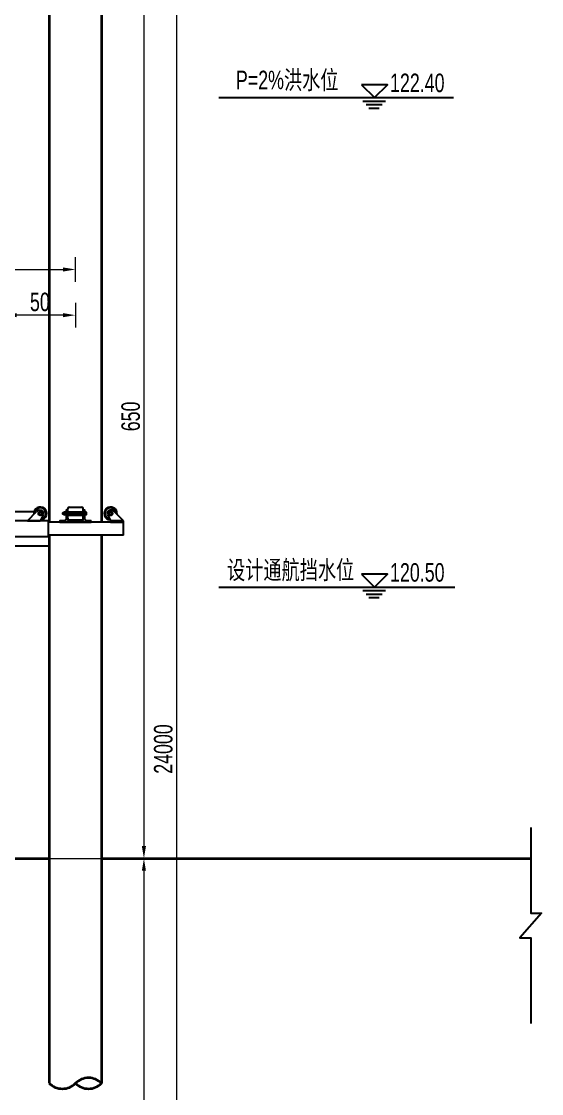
# Model space of a CAD drawing. Extents: x 104235 to 112395, y 52637 to 53451.
# Drawn here: x 112172.9 to 112257.2, y 53186.5 to 53360.4 of the extents above; entities that cross this region are included whole.
import ezdxf
from ezdxf.enums import TextEntityAlignment as Align

# ---------------------------------------------------------------- set-up
doc = ezdxf.new("R2010")
doc.units = 0
doc.header["$LTSCALE"] = 1000
doc.header["$PDMODE"] = 1
doc.linetypes.add('CENTER', pattern=[2, 1.25, -0.25, 0.25, -0.25])
doc.linetypes.add('DASHED', pattern=[19.05, 12.7, -6.35])
for name, color, linetype, lineweight in [('01-细实线', 3, 'Continuous', 25), ('02-标注', 3, 'Continuous', 25), ('03-中粗线', 1, 'Continuous', 35), ('06-虚线', 4, 'DASHED', 35), ('07-文字', 7, 'Continuous', 0), ('screw', 33, 'Continuous', 13)]:
    doc.layers.add(name, color=color, linetype=linetype, lineweight=lineweight)
doc.layers.add('断面标高标注', color=3, linetype='Continuous')
doc.styles.add('3.0号字-阿文', font='win7仿宋_GB2312.ttf', dxfattribs={"width": 0.72})
doc.dimstyles.new('1：50阿文', dxfattribs={"dimtxt": 3, "dimasz": 2, "dimexe": 2, "dimexo": 0, "dimtad": 1, "dimdec": 0, "dimlfac": 5, "dimzin": 0, "dimdsep": 46, "dimtxsty": '3.0号字-阿文', "dimcen": 2, "dimclrd": 3, "dimclre": 3, "dimclrt": 3, "dimadec": 0, "dimazin": 0, "dimtfac": 1, "dimtdec": 0, "dimtmove": 1, "dimatfit": 3, "dimfxl": 2, "dimfxlon": 1, "dimtolj": 1, "dimtzin": 0, "dimlwd": 18, "dimlwe": 18, "dimarcsym": 0})

# ---------------------------------------------------------------- blocks, each defined once
blk = doc.blocks.new('*D179')
at = {"layer": '02-标注', "color": 3, "linetype": 'Continuous', "lineweight": 18}
for p, q in [((112190.79, 53367.99), (112194.79, 53367.99)), ((112192.79, 53365.99), (112192.79, 53226.59)), ((112190.79, 53224.59), (112194.79, 53224.59))]:
    blk.add_line(p, q, dxfattribs=at)
at = {"layer": '02-标注', "color": 3}
for points in [[(112192.46, 53365.99), (112193.12, 53365.99), (112192.79, 53367.99)], [(112192.46, 53226.59), (112193.12, 53226.59), (112192.79, 53224.59)]]:
    blk.add_solid(points, dxfattribs=at)
at = {"layer": 'Defpoints', "color": 0}
for p in [(112185.94, 53367.99), (112185.94, 53224.59), (112192.79, 53224.59)]:
    blk.add_point(p, dxfattribs=at)
at = {"layer": '02-标注', "color": 3, "insert": (112190.66, 53296.29), "char_height": 3, "attachment_point": 5, "rotation": 90, "style": '3.0号字-阿文'}
blk.add_mtext('\\A1;650', dxfattribs=at)
blk = doc.blocks.new('*D180')
at = {"layer": '02-标注', "color": 3, "linetype": 'Continuous', "lineweight": 18}
for p, q in [((112190.79, 53224.59), (112194.79, 53224.59)), ((112192.79, 53222.59), (112192.79, 53118.68)), ((112190.79, 53116.68), (112194.79, 53116.68))]:
    blk.add_line(p, q, dxfattribs=at)
at = {"layer": '02-标注', "color": 3}
for points in [[(112192.46, 53222.59), (112193.12, 53222.59), (112192.79, 53224.59)], [(112192.46, 53118.68), (112193.12, 53118.68), (112192.79, 53116.68)]]:
    blk.add_solid(points, dxfattribs=at)
at = {"layer": 'Defpoints', "color": 0}
for p in [(112185.94, 53224.59), (112185.94, 53116.68), (112192.79, 53116.68)]:
    blk.add_point(p, dxfattribs=at)
at = {"layer": '02-标注', "color": 3, "insert": (112190.66, 53170.64), "char_height": 3, "attachment_point": 5, "rotation": 90, "style": '3.0号字-阿文'}
blk.add_mtext('\\A1;1750', dxfattribs=at)
blk = doc.blocks.new('*D181')
at = {"layer": '02-标注', "color": 3, "linetype": 'Continuous', "lineweight": 18}
for p, q in [((112196.06, 53367.99), (112200.06, 53367.99)), ((112198.06, 53365.99), (112198.06, 53118.68)), ((112196.06, 53116.68), (112200.06, 53116.68))]:
    blk.add_line(p, q, dxfattribs=at)
at = {"layer": '02-标注', "color": 3}
for points in [[(112197.73, 53365.99), (112198.4, 53365.99), (112198.06, 53367.99)], [(112197.73, 53118.68), (112198.4, 53118.68), (112198.06, 53116.68)]]:
    blk.add_solid(points, dxfattribs=at)
at = {"layer": 'Defpoints', "color": 0}
for p in [(112185.94, 53367.99), (112185.94, 53116.68), (112198.06, 53116.68)]:
    blk.add_point(p, dxfattribs=at)
at = {"layer": '02-标注', "color": 3, "insert": (112195.94, 53242.34), "char_height": 3, "attachment_point": 5, "rotation": 90, "style": '3.0号字-阿文'}
blk.add_mtext('\\A1;24000', dxfattribs=at)
blk = doc.blocks.new('*D183')
at = {"layer": '02-标注', "color": 3, "linetype": 'Continuous', "lineweight": 18}
for p, q in [((112170.17, 53312.71), (112170.17, 53314.71)), ((112181.7, 53314.71), (112181.7, 53310.71)), ((112179.7, 53312.71), (112172.17, 53312.71))]:
    blk.add_line(p, q, dxfattribs=at)
at = {"layer": '02-标注', "color": 3}
for points in [[(112172.17, 53313.04), (112172.17, 53312.38), (112170.17, 53312.71)], [(112179.7, 53313.04), (112179.7, 53312.38), (112181.7, 53312.71)]]:
    blk.add_solid(points, dxfattribs=at)
at = {"layer": 'Defpoints', "color": 0}
for p in [(112181.7, 53357.99), (112170.17, 53312.71), (112170.17, 53312.71)]:
    blk.add_point(p, dxfattribs=at)
at = {"layer": '02-标注', "color": 3, "insert": (112175.93, 53314.84), "char_height": 3, "attachment_point": 5, "style": '3.0号字-阿文'}
blk.add_mtext('\\A1;50', dxfattribs=at)
blk = doc.blocks.new('*D193')
at = {"layer": '02-标注', "color": 3, "linetype": 'Continuous', "lineweight": 18}
for p, q in [((112088.64, 53318.12), (112088.64, 53322.12)), ((112181.7, 53318.12), (112181.7, 53322.12)), ((112090.64, 53320.12), (112179.7, 53320.12))]:
    blk.add_line(p, q, dxfattribs=at)
at = {"layer": '02-标注', "color": 3}
for points in [[(112090.64, 53320.45), (112090.64, 53319.79), (112088.64, 53320.12)], [(112179.7, 53320.45), (112179.7, 53319.79), (112181.7, 53320.12)]]:
    blk.add_solid(points, dxfattribs=at)
at = {"layer": 'Defpoints', "color": 0}
for p in [(112181.7, 53320.12), (112088.64, 53116.68), (112181.7, 53116.68)]:
    blk.add_point(p, dxfattribs=at)
at = {"layer": '02-标注', "color": 3, "insert": (112135.17, 53322.47), "char_height": 3, "attachment_point": 5, "style": '3.0号字-阿文'}
blk.add_mtext('\\A1;450/300', dxfattribs=at)

msp = doc.modelspace()

# ---------------------------------------------------------------- linework, layer by layer
at = {"layer": '01-细实线', "color": 0}
for p, q in [((112173.91, 53279.37, 283284.03), (112175.45, 53280.91, 283284.03)), ((112175.71, 53280.54, 283284.03), (112175.85, 53280.79, 283284.03)), ((112175.85, 53280.29, 283284.03), (112175.71, 53280.54, 283284.03)), ((112175.82, 53281.07, 283284.03), (112176.11, 53281.07, 283284.03)), ((112175.85, 53280.79, 283284.03), (112176.14, 53280.79, 283284.03)), ((112176.14, 53280.79, 283284.03), (112176.29, 53280.54, 283284.03)), ((112176.29, 53280.54, 283284.03), (112176.14, 53280.29, 283284.03)), ((112176.43, 53280.85, 283284.03), (112176.29, 53280.99, 283284.03)), ((112180.17, 53281.04, 283284.03), (112180.17, 53279.63, 283284.03)), ((112180.17, 53280.73, 283284.03), (112180.4, 53280.73, 283284.03)), ((112180.38, 53281.07, 283284.03), (112180.19, 53281.07, 283284.03)), ((112180.4, 53279.63, 283284.03), (112180.4, 53281.04, 283284.03)), ((112180.45, 53279.76, 283284.03), (112180.45, 53281.33, 283284.03)), ((112180.45, 53280.81, 283284.03), (112182.94, 53280.81, 283284.03)), ((112180.45, 53280.73, 283284.03), (112182.94, 53280.73, 283284.03)), ((112180.72, 53281.59, 283284.03), (112182.68, 53281.59, 283284.03)), ((112182.94, 53279.76, 283284.03), (112182.94, 53281.33, 283284.03)), ((112182.99, 53281.04, 283284.03), (112182.99, 53279.63, 283284.03)), ((112182.99, 53280.73, 283284.03), (112183.23, 53280.73, 283284.03)), ((112183.2, 53281.07, 283284.03), (112183.02, 53281.07, 283284.03)), ((112183.23, 53279.63, 283284.03), (112183.23, 53281.04, 283284.03)), ((112186.96, 53280.85, 283284.03), (112187.1, 53280.99, 283284.03)), ((112187.25, 53280.79, 283284.03), (112187.11, 53280.54, 283284.03)), ((112187.11, 53280.54, 283284.03), (112187.25, 53280.29, 283284.03)), ((112187.54, 53280.79, 283284.03), (112187.25, 53280.79, 283284.03)), ((112187.57, 53281.07, 283284.03), (112187.29, 53281.07, 283284.03)), ((112187.68, 53280.54, 283284.03), (112187.54, 53280.79, 283284.03)), ((112187.54, 53280.29, 283284.03), (112187.68, 53280.54, 283284.03)), ((112189.49, 53279.37, 283284.03), (112187.94, 53280.91, 283284.03)), ((112177.3, 53279.37, 283292.16), (112170.59, 53279.37, 283284.03)), ((112173.91, 53279.37, 283284.03), (112176, 53279.37, 283284.03)), ((112173.91, 53279.37, 283284.03), (112176, 53279.37, 283284.03)), ((112176.14, 53280.29, 283284.03), (112175.85, 53280.29, 283284.03)), ((112176.5, 53280.4, 283284.03), (112176, 53279.37, 283284.03)), ((112177.3, 53276.75, 283292.16), (112177.3, 53279.37, 283292.16)), ((112187.39, 53279.11, 283284.03), (112177.3, 53279.11, 283284.03)), ((112179.17, 53279.34, 283284.03), (112179.17, 53279.13, 283284.03)), ((112179.91, 53279.37, 283284.03), (112179.2, 53279.37, 283284.03)), ((112179.2, 53279.11, 283284.03), (112184.19, 53279.11, 283284.03)), ((112180.17, 53280.36, 283284.03), (112180.4, 53280.36, 283284.03)), ((112180.45, 53280.36, 283284.03), (112182.94, 53280.36, 283284.03)), ((112180.45, 53280.28, 283284.03), (112182.94, 53280.28, 283284.03)), ((112182.73, 53279.37, 283284.03), (112180.66, 53279.37, 283284.03)), ((112180.72, 53279.5, 283284.03), (112182.68, 53279.5, 283284.03)), ((112182.99, 53280.36, 283284.03), (112183.23, 53280.36, 283284.03)), ((112184.19, 53279.37, 283284.03), (112183.49, 53279.37, 283284.03)), ((112184.22, 53279.13, 283284.03), (112184.22, 53279.34, 283284.03)), ((112186.89, 53280.4, 283284.03), (112187.39, 53279.37, 283284.03)), ((112187.25, 53280.29, 283284.03), (112187.54, 53280.29, 283284.03)), ((112189.49, 53279.37, 283284.03), (112187.39, 53279.37, 283284.03)), ((112187.39, 53279.37, 283284.03), (112187.39, 53279.11, 283284.03)), ((112189.49, 53279.11, 283284.03), (112187.39, 53279.11, 283284.03)), ((112187.39, 53279.11, 283284.03), (112189.49, 53279.11, 283284.03)), ((112189.49, 53279.11, 283284.03), (112189.49, 53279.37, 283284.03)), ((112189.49, 53277.02, 283284.03), (112189.49, 53279.11, 283284.03)), ((112189.49, 53277.02, 283284.03), (112177.3, 53277.02, 283284.03)), ((112177.3, 53276.75, 283292.16), (112170.59, 53276.75, 283284.03))]:
    msp.add_line(p, q, dxfattribs=at)
at = {"layer": '01-细实线', "elevation": 283284.03, "flags": 128}
for points in [[(112228.26, 53347.43), (112231.93, 53347.43)], [(112228.79, 53346.87), (112231.4, 53346.87)], [(112229.25, 53346.31), (112230.94, 53346.31)], [(112228.26, 53268.03), (112231.93, 53268.03)], [(112228.79, 53267.47), (112231.4, 53267.47)], [(112229.25, 53266.91), (112230.94, 53266.91)]]:
    msp.add_lwpolyline(points, dxfattribs=at)
at = {"layer": '01-细实线', "elevation": 283284.03}
for points in [[(112174.98, 53280.79), (112170.59, 53280.79), (112170.59, 53275.31), (112177.45, 53275.31)], [(112255.48, 53229.59), (112255.48, 53215.7), (112257.23, 53215.7), (112253.73, 53211.7), (112255.48, 53211.7), (112255.48, 53197.82)]]:
    msp.add_lwpolyline(points, dxfattribs=at)
at = {"layer": '01-细实线', "color": 0}
for centre, radius in [((112176, 53280.54, 283284.03), 0.314), ((112176, 53280.54, 283284.03), 0.209), ((112187.39, 53280.54, 283284.03), 0.314), ((112187.39, 53280.54, 283284.03), 0.209)]:
    msp.add_circle(centre, radius, dxfattribs=at)
for centre, radius, start, end in [((112176, 53280.54, 283284.03), 1.05, 273.3955, 186.5025), ((112176, 53280.54, 283284.03), 0.915, 278.1219, 179.6506), ((112175.82, 53280.54, 283284.03), 0.523, 90, 135), ((112176.11, 53280.81, 283284.03), 0.261, 45, 90), ((112176.15, 53280.58, 283284.03), 0.392, 334, 45), ((112180.19, 53281.04, 283284.03), 0.0261, 90, 180), ((112180.38, 53281.04, 283284.03), 0.0261, 0, 90), ((112180.72, 53281.33, 283284.03), 0.261, 90, 180), ((112182.68, 53281.33, 283284.03), 0.261, 0, 90), ((112183.02, 53281.04, 283284.03), 0.0261, 90, 180), ((112183.2, 53281.04, 283284.03), 0.0261, 0, 90), ((112187.39, 53280.54, 283284.03), 1.05, 353.4975, 266.6045), ((112187.39, 53280.54, 283284.03), 0.915, 0.3494, 261.8781), ((112187.24, 53280.58, 283284.03), 0.392, 135, 206), ((112187.29, 53280.81, 283284.03), 0.261, 90, 135), ((112187.57, 53280.54, 283284.03), 0.523, 45, 90), ((112179.2, 53279.34, 283284.03), 0.0261, 90, 180), ((112179.2, 53279.13, 283284.03), 0.0261, 180, 270), ((112179.91, 53279.63, 283284.03), 0.261, 270, 0), ((112180.66, 53279.63, 283284.03), 0.261, 180, 270), ((112180.72, 53279.76, 283284.03), 0.261, 180, 270), ((112182.68, 53279.76, 283284.03), 0.261, 270, 0), ((112182.73, 53279.63, 283284.03), 0.261, 270, 0), ((112183.49, 53279.63, 283284.03), 0.261, 180, 270), ((112184.19, 53279.34, 283284.03), 0.0261, 0, 90), ((112184.19, 53279.13, 283284.03), 0.0261, 270, 0)]:
    msp.add_arc(centre, radius, start, end, dxfattribs=at)
at = {"layer": '03-中粗线'}
for p, q in [((112177.43, 53367.99, 283284.03), (112177.43, 53279.11, 283284.03)), ((112185.94, 53367.99, 283284.03), (112185.94, 53279.11, 283284.03)), ((112177.45, 53277.02, 283284.03), (112177.45, 53188.12, 283284.03)), ((112185.94, 53277.02, 283284.03), (112185.94, 53188.12, 283284.03))]:
    msp.add_line(p, q, dxfattribs=at)
at = {"layer": '03-中粗线', "elevation": 283284.03, "flags": 128}
for points in [[(112092.89, 53224.59), (112177.45, 53224.59)], [(112185.94, 53224.59), (112255.48, 53224.59)]]:
    msp.add_lwpolyline(points, dxfattribs=at)
at = {"layer": '03-中粗线', "elevation": 283284.03}
msp.add_lwpolyline([(112177.45, 53188.12, 0.414214), (112181.7, 53188.12, 0.414214), (112185.94, 53188.12, 0.414214), (112181.7, 53188.12)], format="xyb", dxfattribs=at)
at = {"layer": '06-虚线', "lineweight": 18, "ltscale": 0.3, "elevation": 283284.03, "flags": 128}
msp.add_lwpolyline([(112177.45, 53224.59), (112185.94, 53224.59)], dxfattribs=at)
at = {"layer": 'screw', "color": 0}
for p, q in [((112179.62, 53280.67, 283284.03), (112179.64, 53280.7, 283284.03)), ((112179.62, 53280.41, 283284.03), (112179.62, 53280.67, 283284.03)), ((112179.8, 53280.7, 283284.03), (112179.64, 53280.7, 283284.03)), ((112179.64, 53280.7, 283284.03), (112179.64, 53280.39, 283284.03)), ((112179.8, 53280.33, 283284.03), (112179.8, 53280.76, 283284.03)), ((112180.11, 53280.86, 283284.03), (112180.11, 53280.23, 283284.03)), ((112180.17, 53280.23, 283284.03), (112180.17, 53280.86, 283284.03)), ((112179.8, 53280.39, 283284.03), (112179.64, 53280.39, 283284.03))]:
    msp.add_line(p, q, dxfattribs=at)
at = {"layer": 'screw', "color": 0, "linetype": 'CENTER', "ltscale": 0.501624}
msp.add_line((112179.62, 53280.54, 283284.03), (112183.49, 53280.54, 283284.03), dxfattribs=at)
at = {"layer": 'screw', "color": 0, "linetype": 'Continuous', "lineweight": 15}
for p, q in [((112179.85, 53280.81, 283284.03), (112179.87, 53280.83, 283284.03)), ((112179.85, 53280.28, 283284.03), (112179.85, 53280.81, 283284.03)), ((112179.87, 53280.69, 283284.03), (112179.85, 53280.71, 283284.03)), ((112179.87, 53280.69, 283284.03), (112179.85, 53280.67, 283284.03)), ((112180.09, 53280.83, 283284.03), (112179.87, 53280.83, 283284.03)), ((112180.09, 53280.69, 283284.03), (112179.87, 53280.69, 283284.03)), ((112180.09, 53280.83, 283284.03), (112180.11, 53280.81, 283284.03)), ((112180.11, 53280.71, 283284.03), (112180.09, 53280.69, 283284.03)), ((112180.11, 53280.67, 283284.03), (112180.09, 53280.69, 283284.03)), ((112180.11, 53280.86, 283284.03), (112180.17, 53280.86, 283284.03)), ((112180.17, 53280.7, 283284.03), (112183.23, 53280.7, 283284.03)), ((112183.23, 53280.86, 283284.03), (112183.28, 53280.86, 283284.03)), ((112183.23, 53280.23, 283284.03), (112183.23, 53280.86, 283284.03)), ((112183.23, 53280.8, 283284.03), (112183.23, 53280.47, 283284.03)), ((112183.28, 53280.86, 283284.03), (112183.28, 53280.23, 283284.03)), ((112183.28, 53280.83, 283284.03), (112183.28, 53280.26, 283284.03)), ((112183.45, 53280.83, 283284.03), (112183.28, 53280.83, 283284.03)), ((112183.28, 53280.74, 283284.03), (112183.28, 53280.31, 283284.03)), ((112183.45, 53280.68, 283284.03), (112183.28, 53280.68, 283284.03)), ((112183.49, 53280.78, 283284.03), (112183.45, 53280.83, 283284.03)), ((112183.49, 53280.78, 283284.03), (112183.49, 53280.31, 283284.03)), ((112179.87, 53280.4, 283284.03), (112179.85, 53280.42, 283284.03)), ((112179.87, 53280.4, 283284.03), (112179.85, 53280.38, 283284.03)), ((112179.85, 53280.28, 283284.03), (112179.87, 53280.26, 283284.03)), ((112180.09, 53280.4, 283284.03), (112179.87, 53280.4, 283284.03)), ((112180.09, 53280.26, 283284.03), (112179.87, 53280.26, 283284.03)), ((112180.11, 53280.42, 283284.03), (112180.09, 53280.4, 283284.03)), ((112180.11, 53280.38, 283284.03), (112180.09, 53280.4, 283284.03)), ((112180.09, 53280.26, 283284.03), (112180.11, 53280.28, 283284.03)), ((112180.17, 53280.23, 283284.03), (112180.11, 53280.23, 283284.03)), ((112180.17, 53280.39, 283284.03), (112183.23, 53280.39, 283284.03)), ((112183.28, 53280.23, 283284.03), (112183.23, 53280.23, 283284.03)), ((112183.28, 53280.41, 283284.03), (112183.45, 53280.41, 283284.03)), ((112183.45, 53280.26, 283284.03), (112183.28, 53280.26, 283284.03)), ((112183.49, 53280.31, 283284.03), (112183.45, 53280.26, 283284.03))]:
    msp.add_line(p, q, dxfattribs=at)
at = {"layer": 'screw', "color": 0, "lineweight": 15}
msp.add_line((112179.64, 53280.39, 283284.03), (112179.62, 53280.41, 283284.03), dxfattribs=at)
at = {"layer": 'screw', "color": 0}
for centre, start, end in [((112179.87, 53280.75, 283284.03), 106.9521, 170.1351), ((112179.87, 53280.34, 283284.03), 189.8652, 253.0482)]:
    msp.add_arc(centre, 0.0666, start, end, dxfattribs=at)
at = {"layer": 'screw', "color": 0, "linetype": 'Continuous', "lineweight": 15}
for centre, radius, start, end in [((112183.34, 53280.75, 283284.03), 0.135, 325.4519, 34.5481), ((112183.22, 53280.54, 283284.03), 0.268, 329.7243, 30.2757), ((112183.34, 53280.33, 283284.03), 0.135, 325.4519, 34.5481)]:
    msp.add_arc(centre, radius, start, end, dxfattribs=at)
at = {"layer": '断面标高标注'}
for p, q in [((112204.95, 53347.99, 283284.03), (112242.97, 53347.99, 283284.03)), ((112204.95, 53268.59, 283284.03), (112241.47, 53268.59, 283284.03)), ((112205.87, 53268.59, 283284.03), (112243.19, 53268.59, 283284.03))]:
    msp.add_line(p, q, dxfattribs=at)
at = {"layer": '断面标高标注', "elevation": 283284.03, "flags": 128}
for points in [[(112228.06, 53350.09), (112230.16, 53347.99), (112232.26, 53350.09)], [(112228.06, 53270.69), (112230.16, 53268.59), (112232.26, 53270.69)], [(112228.06, 53270.69), (112230.16, 53268.59), (112232.26, 53270.69)]]:
    msp.add_lwpolyline(points, close=True, dxfattribs=at)

# ---------------------------------------------------------------- texts
at = {"layer": '07-文字', "style": '3.0号字-阿文', "width": 0.72}
for s, p in [('P=2%%%洪水位', (112207.7, 53349.36, 283284.03)), ('设计通航挡水位', (112206.26, 53269.89, 283284.03))]:
    msp.add_text(s, height=3, dxfattribs=at).set_placement(p)
at = {"layer": '断面标高标注', "color": 3, "style": '3.0号字-阿文', "width": 0.72}
for s, p in [('122.40', (112232.68, 53347.99, 283284.03)), ('120.50', (112232.68, 53268.59, 283284.03))]:
    msp.add_text(s, height=3, dxfattribs=at).set_placement(p, align=Align.BOTTOM_LEFT)

# ---------------------------------------------------------------- dimensions: what is measured, and where the dimension line sits
at = {"layer": '02-标注'}
for base, p1, p2, angle, text, picture, middle in [((112192.79, 53224.59, 283284.03), (112185.94, 53367.99, 283284.03), (112185.94, 53224.59, 283284.03), 90, '650', '*D179', (112190.66, 53296.29, 283284.03)), ((112170.17, 53312.71, 283284.03), (112181.7, 53357.99, 283284.03), (112170.17, 53312.71, 283284.03), 180, '50', '*D183', (112175.93, 53314.84, 283284.03)), ((112192.79, 53116.68, 283284.03), (112185.94, 53224.59, 283284.03), (112185.94, 53116.68, 283284.03), 90, '1750', '*D180', (112190.66, 53170.64, 283284.03))]:
    dim = msp.add_linear_dim(base=base, p1=p1, p2=p2, angle=angle, text=text, dimstyle='1：50阿文', dxfattribs=at)
    dim.commit()
    dim.dimension.update_dxf_attribs({"geometry": picture, "text_midpoint": middle})
dim = msp.add_aligned_dim(p1=(112185.94, 53367.99, 283284.03), p2=(112185.94, 53116.68, 283284.03), distance=12.12, text='24000', dimstyle='1：50阿文', dxfattribs=at)
dim.commit()
dim.dimension.update_dxf_attribs({"geometry": '*D181', "text_midpoint": (112195.94, 53242.34, 283284.03)})
dim = msp.add_linear_dim(base=(112181.7, 53320.12, 283284.03), p1=(112088.64, 53116.68, 283284.03), p2=(112181.7, 53116.68, 283284.03), text='450/300', dimstyle='1：50阿文', dxfattribs=at)
dim.commit()
dim.dimension.update_dxf_attribs({"geometry": '*D193', "text_midpoint": (112135.17, 53322.47, 283284.03)})

doc.saveas('drawing.dxf')
